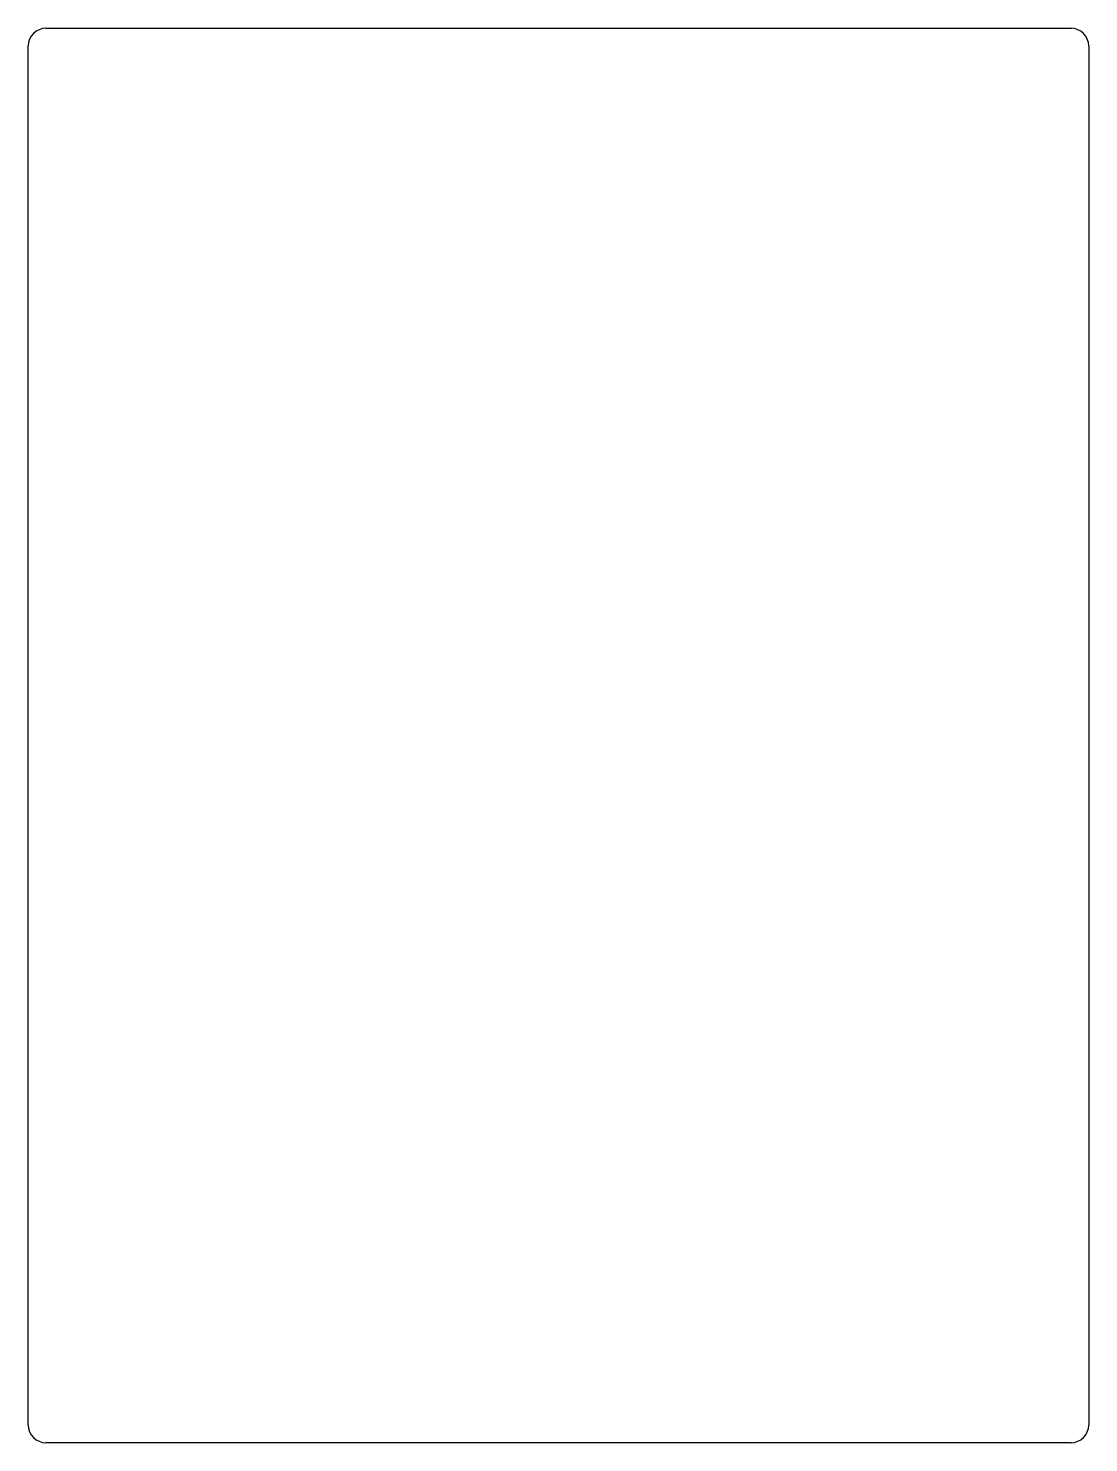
# Model space of a CAD drawing. Header units: millimetres. Extents: x 20750 to 21350, y -2751 to -1951.
import ezdxf

# ---------------------------------------------------------------- set-up
doc = ezdxf.new("R2010")
doc.units = ezdxf.units.MM

msp = doc.modelspace()

# ---------------------------------------------------------------- linework, layer by layer
at = {"color": 7, "linetype": 'Continuous', "lineweight": 25}
for p, q in [((20759.66, -1951.31), (21339.66, -1951.31)), ((20749.66, -2741.31), (20749.66, -1961.31)), ((21349.66, -1961.31), (21349.66, -2741.31)), ((21339.66, -2751.31), (20759.66, -2751.31))]:
    msp.add_line(p, q, dxfattribs=at)
for centre, start, end in [((20759.66, -1961.31), 90, 180), ((21339.66, -1961.31), 360, 90), ((20759.66, -2741.31), 180, 270), ((21339.66, -2741.31), 270, 360)]:
    msp.add_arc(centre, 10, start, end, dxfattribs=at)

doc.saveas('drawing.dxf')
